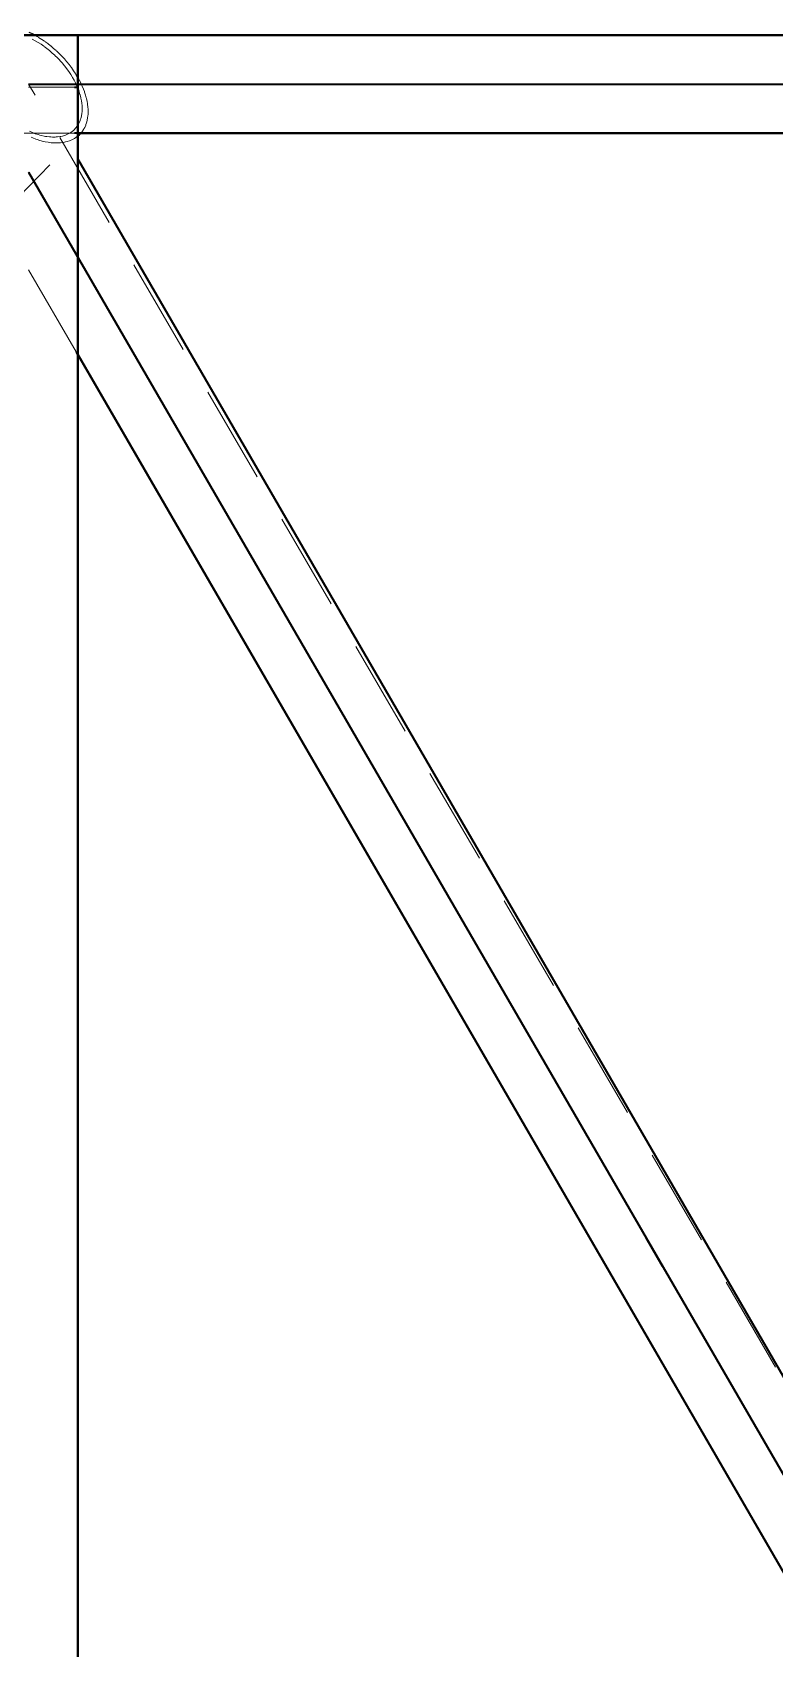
# Model space of a CAD drawing. Header units: millimetres. Extents: x -6703 to 7269, y -87291 to -79311.
# Drawn here: x -1232 to -97, y -82138 to -79667 of the extents above; entities that cross this region are included whole.
import ezdxf

# ---------------------------------------------------------------- set-up
doc = ezdxf.new("R2010")
doc.units = ezdxf.units.MM
doc.linetypes.add('HIDDEN_50', pattern=[225, 150, -75])
for name, color, linetype, lineweight in [('PLATE_HIDDEN', 8, 'HIDDEN_50', 18), ('PLATE_VISIBLE', 7, 'Continuous', 35), ('PROFILE_HIDDEN', 9, 'HIDDEN_50', 18), ('PROFILE_VISIBLE', 4, 'Continuous', 25)]:
    doc.layers.add(name, color=color, linetype=linetype, lineweight=lineweight)

msp = doc.modelspace()

# ---------------------------------------------------------------- linework, layer by layer
at = {"layer": 'PLATE_HIDDEN'}
for p, q in [((356.8, -82485.3), (-1238.1, -79746.1)), ((4430.3, -79746.1), (-1238.1, -79746.1)), ((-1238.1, -79750.9), (-1167.8, -79750.9)), ((-1168.1, -79821.1), (-1387.9, -79821.1)), ((-293.8, -81510.2), (-1238.1, -79880.6)), ((-293.8, -81510.2), (-1238.1, -79880.6)), ((-1238.1, -79880.6), (-293.8, -81510.2)), ((-1163.1, -79965.6), (-1163.1, -80155.2)), ((-1238.1, -80030.2), (-1165.5, -80155.4)), ((640.6, -83122.6), (-268.7, -81553.5)), ((640.6, -83122.6), (-268.7, -81553.5)), ((-268.7, -81553.5), (640.6, -83122.6))]:
    msp.add_line(p, q, dxfattribs=at)
at = {"layer": 'PLATE_VISIBLE'}
for p, q in [((-5070.1, -79671.1), (-1163.1, -79671.1)), ((-1163.1, -79671.1), (-1313.1, -79671.1)), ((-1163.1, -79671.1), (6329.9, -79671.1)), ((-1163.1, -79821.1), (-1163.1, -79671.1)), ((-1163.1, -79671.1), (-1163.1, -79821.1)), ((-1163.1, -83219.5), (-1163.1, -79671.1)), ((2422.9, -79671.1), (-1163.1, -79671.1)), ((-1163.1, -79671.1), (-1163.1, -79821.1)), ((-1238.1, -79746.1), (4754.9, -79746.1)), ((-1167.8, -79750.9), (-1163.1, -79750.9)), ((-1163.1, -79750.9), (-1163.1, -79965.6)), ((-1163.1, -79821.1), (-1168.1, -79821.1)), ((570.3, -79821.1), (-1163.1, -79821.1)), ((-1163.1, -79821.1), (2422.9, -79821.1)), ((600, -82903), (-1163.1, -79860.4)), ((-1163.1, -79860.4), (-1163.1, -80159.6)), ((-1238.1, -79880.6), (640.6, -83122.6)), ((-1165.5, -80155.4), (461.7, -82963.6)), ((-1163.1, -80155.2), (-1163.1, -83204.9)), ((-1163.1, -80159.6), (459.5, -82959.7)), ((-268.7, -81553.5), (-293.8, -81510.2)), ((-268.7, -81553.5), (-293.8, -81510.2)), ((-293.8, -81510.2), (-268.7, -81553.5))]:
    msp.add_line(p, q, dxfattribs=at)
at = {"layer": 'PROFILE_HIDDEN'}
for p, q in [((-1223, -79674.5), (-1225.3, -79673.2)), ((-1232.5, -79677.2), (-1227.9, -79679.7)), ((-1227.9, -79679.7), (-1223.6, -79682.2)), ((-1223.4, -79682.3), (-1219, -79685.2)), ((-1218.1, -79677.6), (-1222.8, -79674.6)), ((-1219, -79685.2), (-1214.8, -79688.1)), ((-1213.7, -79680.6), (-1218.1, -79677.6)), ((-1214.6, -79688.3), (-1210.3, -79691.5)), ((-1208.8, -79684.1), (-1213.4, -79680.8)), ((-1210.3, -79691.5), (-1206.3, -79694.7)), ((-1204.6, -79687.4), (-1208.8, -79684.1)), ((-1206, -79694.9), (-1201.9, -79698.5)), ((-1199.9, -79691.4), (-1204.3, -79687.7)), ((-1201.9, -79698.5), (-1198.2, -79701.9)), ((-1196, -79694.9), (-1199.9, -79691.4)), ((-1191.4, -79699.2), (-1195.6, -79695.2)), ((-1197.9, -79702.2), (-1194, -79706.1)), ((-1194, -79706.1), (-1190.6, -79709.6)), ((-1187.8, -79702.9), (-1191.4, -79699.2)), ((-1190.6, -79709.6), (-1190.2, -79710)), ((-1190.2, -79710), (-1186.6, -79714.1)), ((-1187.4, -79703.3), (-1187.8, -79702.9)), ((-1183.5, -79707.6), (-1187.4, -79703.3)), ((-1186.6, -79714.1), (-1183.6, -79717.8)), ((-1183.6, -79717.8), (-1183.1, -79718.3)), ((-1180.1, -79711.4), (-1183.5, -79707.6)), ((-1183.1, -79718.3), (-1179.9, -79722.6)), ((-1179.7, -79711.9), (-1180.1, -79711.4)), ((-1179.9, -79722.6), (-1177.2, -79726.3)), ((-1176.1, -79716.3), (-1179.7, -79711.9)), ((-1173.1, -79720.3), (-1176.1, -79716.3)), ((-1172.7, -79720.9), (-1173.1, -79720.3)), ((-1169.4, -79725.5), (-1172.7, -79720.9)), ((-1177.2, -79726.3), (-1176.7, -79726.9)), ((-1176.7, -79726.9), (-1173.8, -79731.3)), ((-1173.8, -79731.3), (-1171.5, -79735)), ((-1171.5, -79735), (-1171.1, -79735.8)), ((-1171.1, -79735.8), (-1168.6, -79740.2)), ((-1166.8, -79729.4), (-1169.4, -79725.5)), ((-1168.6, -79740.2), (-1166.7, -79743.9)), ((-1166.4, -79730.1), (-1166.8, -79729.4)), ((-1166.7, -79743.9), (-1166.3, -79744.7)), ((-1164.9, -79732.5), (-1166.4, -79730.1)), ((-1166.3, -79744.7), (-1164.2, -79749.2)), ((-1161.3, -79738.7), (-1162.4, -79736.8)), ((-1160.9, -79739.5), (-1161.3, -79738.7)), ((-1158.4, -79744.3), (-1160.9, -79739.5)), ((-1156.6, -79748.2), (-1158.4, -79744.3)), ((-1156.2, -79749), (-1156.6, -79748.2)), ((-1164.2, -79749.2), (-1163.5, -79751)), ((-1161.6, -79755.9), (-1160.8, -79758.2)), ((-1160.8, -79758.2), (-1159.7, -79761.7)), ((-1159.7, -79761.7), (-1159.4, -79762.6)), ((-1159.4, -79762.6), (-1158.3, -79767)), ((-1158.3, -79767), (-1157.6, -79770.3)), ((-1157.6, -79770.3), (-1157.4, -79771.3)), ((-1157.4, -79771.3), (-1156.8, -79775.5)), ((-1154.2, -79753.8), (-1156.2, -79749)), ((-1152.9, -79757.5), (-1154.2, -79753.8)), ((-1152.5, -79758.5), (-1152.9, -79757.5)), ((-1151, -79763.2), (-1152.5, -79758.5)), ((-1150, -79766.8), (-1151, -79763.2)), ((-1149.7, -79767.8), (-1150, -79766.8)), ((-1148.7, -79772.4), (-1149.7, -79767.8)), ((-1148.1, -79775.8), (-1148.7, -79772.4)), ((-1157.4, -79795.1), (-1158.3, -79798.6)), ((-1157.2, -79794.1), (-1157.4, -79795.1)), ((-1156.8, -79791.4), (-1157.2, -79794.1)), ((-1156.8, -79775.5), (-1156.5, -79778.7)), ((-1156.4, -79787.6), (-1156.8, -79791.4)), ((-1156.5, -79778.7), (-1156.4, -79779.7)), ((-1156.4, -79779.7), (-1156.3, -79783.7)), ((-1156.3, -79786.6), (-1156.4, -79787.6)), ((-1156.3, -79783.7), (-1156.3, -79786.6)), ((-1148.4, -79800.6), (-1147.9, -79797.9)), ((-1147.9, -79776.9), (-1148.1, -79775.8)), ((-1147.4, -79781.3), (-1147.9, -79776.9)), ((-1147.9, -79797.9), (-1147.4, -79793.9)), ((-1147.2, -79784.6), (-1147.4, -79781.3)), ((-1147.4, -79793.9), (-1147.3, -79792.8)), ((-1147.3, -79792.8), (-1147.1, -79789.8)), ((-1147.2, -79785.6), (-1147.2, -79784.6)), ((-1147.1, -79789.8), (-1147.2, -79785.6)), ((-1232.4, -79820.2), (-1236.9, -79818.2)), ((-1230.2, -79821), (-1232.4, -79820.2)), ((-1227.9, -79821.9), (-1230.2, -79821)), ((-1223.4, -79823.3), (-1227.9, -79821.9)), ((-1176.7, -79821.7), (-1179.8, -79823.2)), ((-1175.6, -79821.1), (-1176.7, -79821.7)), ((-1173.8, -79820), (-1175.6, -79821.1)), ((-1171.1, -79818), (-1173.8, -79820)), ((-1170.2, -79817.3), (-1171.1, -79818)), ((-1168.6, -79815.9), (-1170.2, -79817.3)), ((-1166.3, -79813.5), (-1168.6, -79815.9)), ((-1165.6, -79812.6), (-1166.3, -79813.5)), ((-1164.2, -79810.9), (-1165.6, -79812.6)), ((-1163.3, -79809.5), (-1164.2, -79810.9)), ((-1161.9, -79807.2), (-1162.1, -79807.6)), ((-1160.8, -79805.1), (-1161.9, -79807.2)), ((-1159.4, -79801.9), (-1160.8, -79805.1)), ((-1159.1, -79800.9), (-1159.4, -79801.9)), ((-1158.3, -79798.6), (-1159.1, -79800.9)), ((-1157.9, -79820.5), (-1157.5, -79820.1)), ((-1157.5, -79820.1), (-1156, -79818.2)), ((-1156, -79818.2), (-1154.1, -79815.3)), ((-1154.1, -79815.3), (-1153.5, -79814.3)), ((-1153.5, -79814.3), (-1152.3, -79812.2)), ((-1152.3, -79812.2), (-1150.9, -79808.8)), ((-1150.9, -79808.8), (-1150.5, -79807.8)), ((-1150.5, -79807.8), (-1149.6, -79805.4)), ((-1149.6, -79805.4), (-1148.6, -79801.7)), ((-1148.6, -79801.7), (-1148.4, -79800.6)), ((-1310.5, -79977), (-1164.1, -79827.1)), ((-1234.3, -79827.4), (-1231.9, -79828.4)), ((-1231.9, -79828.4), (-1227.1, -79830.2)), ((-1227.1, -79830.2), (-1224.8, -79830.9)), ((-1224.8, -79830.9), (-1222.3, -79831.8)), ((-1221.2, -79823.9), (-1223.4, -79823.3)), ((-1222.3, -79831.8), (-1217.6, -79833.1)), ((-1218.9, -79824.5), (-1221.2, -79823.9)), ((-1214.5, -79825.5), (-1218.9, -79824.5)), ((-1217.6, -79833.1), (-1215.5, -79833.6)), ((-1215.5, -79833.6), (-1213, -79834.2)), ((-1212.5, -79825.9), (-1214.5, -79825.5)), ((-1213, -79834.2), (-1208.4, -79835)), ((-1210.2, -79826.3), (-1212.5, -79825.9)), ((-1206, -79826.7), (-1210.2, -79826.3)), ((-1208.4, -79835), (-1206.4, -79835.3)), ((-1206.4, -79835.3), (-1203.9, -79835.6)), ((-1204.1, -79826.9), (-1206, -79826.7)), ((-1201.8, -79827), (-1204.1, -79826.9)), ((-1203.9, -79835.6), (-1199.5, -79836)), ((-1197.8, -79827), (-1201.8, -79827)), ((-1199.5, -79836), (-1197.6, -79836)), ((-1196.2, -79826.9), (-1197.8, -79827)), ((-1197.6, -79836), (-1195.2, -79836)), ((-1193.9, -79826.7), (-1196.2, -79826.9)), ((-1195.2, -79836), (-1191, -79835.9)), ((-1190.1, -79826.2), (-1193.9, -79826.7)), ((-1191, -79835.9), (-1189.3, -79835.7)), ((-1188.7, -79825.9), (-1190.1, -79826.2)), ((-1189.3, -79835.7), (-1187, -79835.5)), ((-1186.5, -79825.4), (-1188.7, -79825.9)), ((-1187, -79835.5), (-1183.1, -79834.8)), ((-1183.1, -79824.4), (-1186.5, -79825.4)), ((-1181.8, -79824), (-1183.1, -79824.4)), ((-1183.1, -79834.8), (-1181.6, -79834.5)), ((-1179.8, -79823.2), (-1181.8, -79824)), ((-1181.6, -79834.5), (-1179.3, -79833.9)), ((-1179.3, -79833.9), (-1175.8, -79832.8)), ((-1175.8, -79832.8), (-1174.4, -79832.2)), ((-1174.4, -79832.2), (-1172.3, -79831.4)), ((-1172.3, -79831.4), (-1169.1, -79829.8)), ((-1169.1, -79829.8), (-1168, -79829.1)), ((-1168, -79829.1), (-1166.1, -79827.9)), ((-1166.1, -79827.9), (-1164.7, -79826.8))]:
    msp.add_line(p, q, dxfattribs=at)
at = {"layer": 'PROFILE_VISIBLE'}
for p, q in [((-1232.4, -79669.2), (-1237.1, -79666.9)), ((-1227.6, -79671.8), (-1232.3, -79669.2)), ((-1225.3, -79673.2), (-1227.6, -79671.8)), ((-1163.5, -79734.8), (-1164.9, -79732.5)), ((-1162.4, -79736.8), (-1163.5, -79734.8)), ((-1163.5, -79751), (-1162.7, -79752.8)), ((-1162.7, -79752.8), (-1162.4, -79753.7)), ((-1162.4, -79753.7), (-1161.6, -79755.9)), ((-1162.4, -79808.1), (-1163.3, -79809.5)), ((-1162.1, -79807.6), (-1162.4, -79808.1)), ((-1160.6, -79823.5), (-1158.2, -79821)), ((-1158.2, -79821), (-1157.9, -79820.5)), ((-1164.7, -79826.8), (-1163.2, -79825.8)), ((-1164.1, -79827.1), (-1160.6, -79823.5)), ((-1163.2, -79825.8), (-1162.3, -79825)), ((-1162.3, -79825), (-1160.6, -79823.5))]:
    msp.add_line(p, q, dxfattribs=at)

doc.saveas('drawing.dxf')
